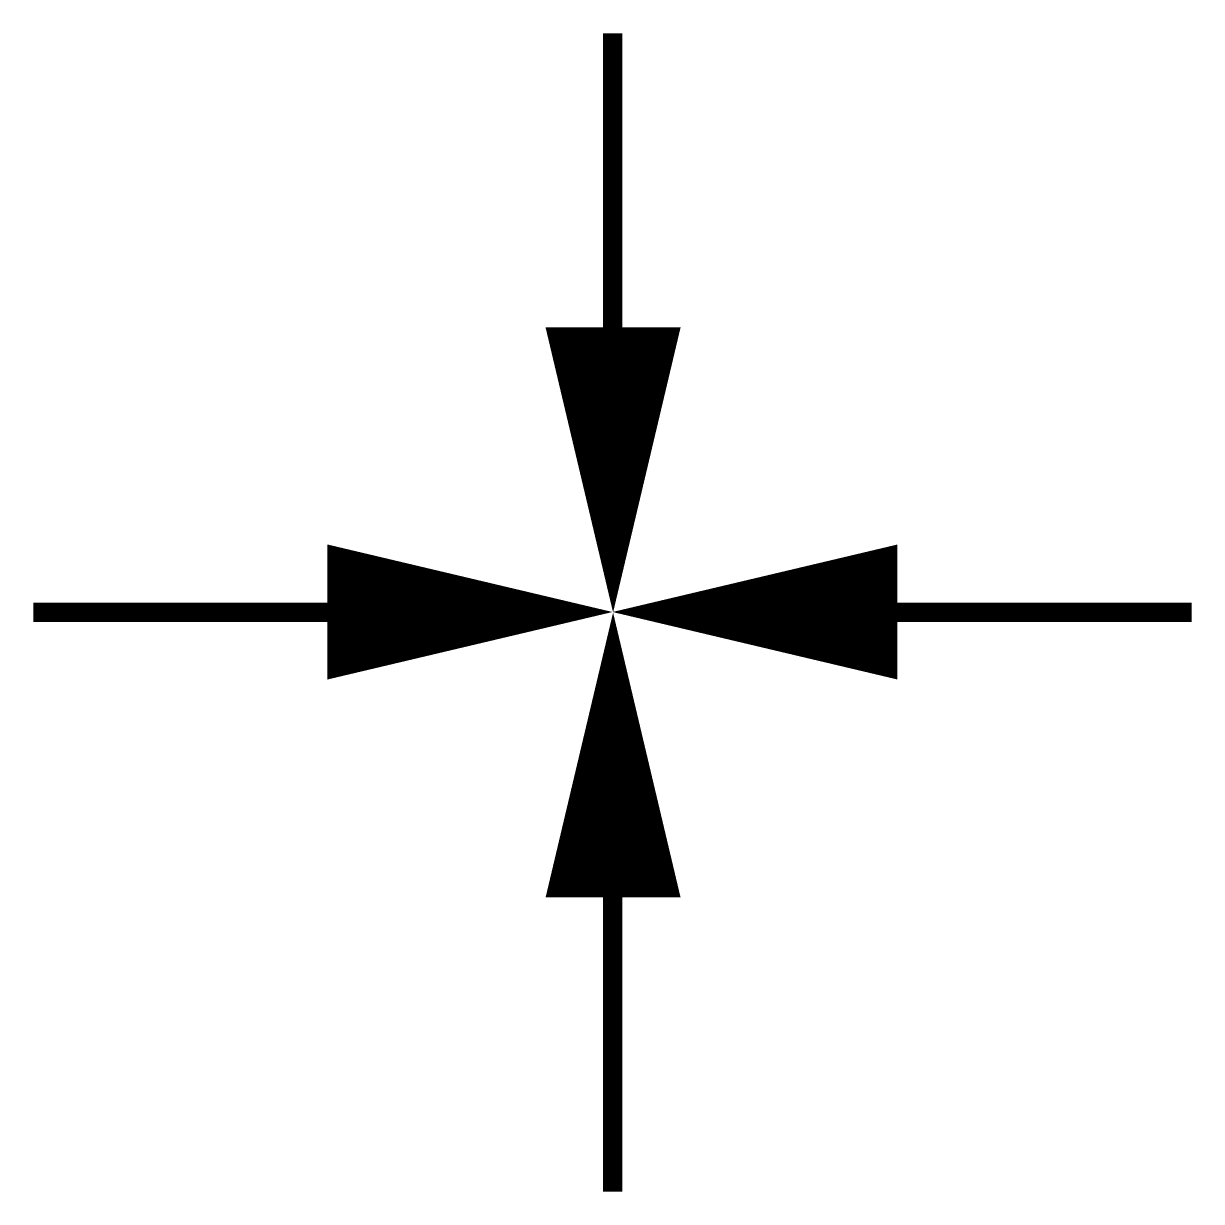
# Model space of a CAD drawing. Extents: x -0.05 to 6.05, y -0.05 to 6.05.
import ezdxf

# ---------------------------------------------------------------- set-up
doc = ezdxf.new("R2010")
doc.units = 0
doc.header["$MEASUREMENT"] = 0
doc.layers.get('0').update_dxf_attribs({"linetype": 'CONTINUOUS'})

msp = doc.modelspace()

# ---------------------------------------------------------------- linework, layer by layer
at = {"const_width": 0.1}
for points in [[(3.0005, 4.2979), (3.0005, 6.0039)], [(1.7021, 3.0005), (-0.0039, 3.0005)], [(4.2974, 3.0005), (6.0034, 3.0005)], [(3.0005, 1.7026), (3.0005, -0.0034)]]:
    msp.add_lwpolyline(points, dxfattribs=at)
for points in [[(3.0028, 3.0002, 0, 0.7, 0), (3.0028, 4.478, 0.7, 0.7, 0)], [(2.9998, 3.0028, 0, 0.7, 0), (1.522, 3.0028, 0.7, 0.7, 0)], [(2.9998, 3.0028, 0, 0.7, 0), (4.4775, 3.0028, 0.7, 0.7, 0)], [(3.0028, 3.0002, 0, 0.7, 0), (3.0028, 1.5225, 0.7, 0.7, 0)]]:
    msp.add_lwpolyline(points, format="xyseb")

doc.saveas('drawing.dxf')
